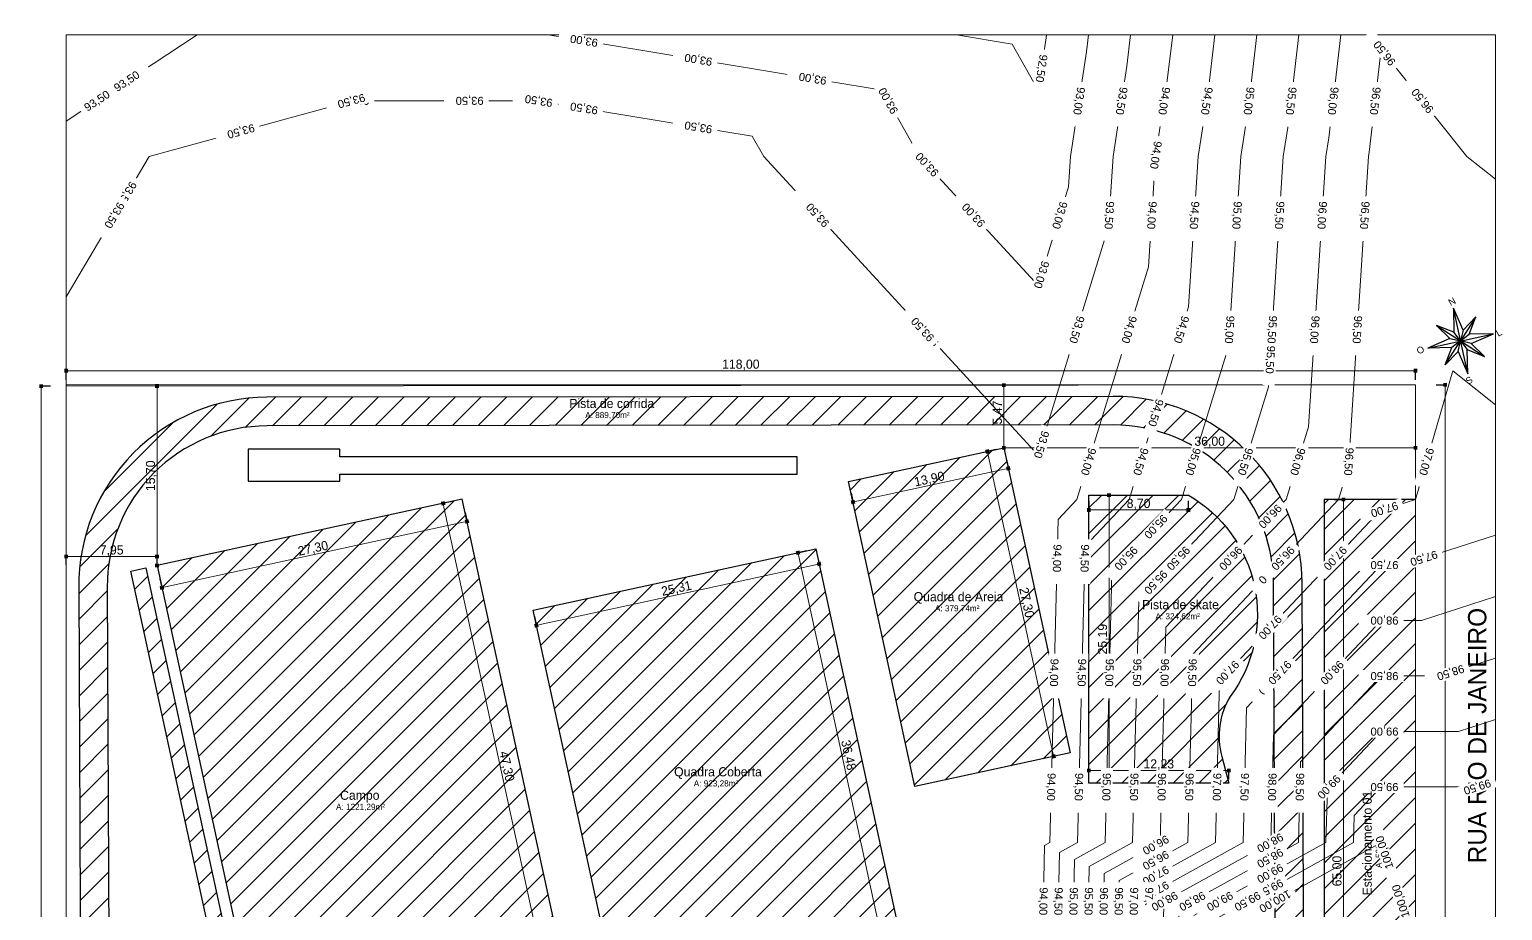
# Model space of a CAD drawing. Header units: millimetres. Extents: x 3006 to 6000, y 1661 to 3774.
# Drawn here: x 3471 to 3599.8, y 1886.8 to 1963.9 of the extents above; entities that cross this region are included whole.
import ezdxf
from ezdxf.enums import TextEntityAlignment as Align

# ---------------------------------------------------------------- set-up
doc = ezdxf.new("R2010")
doc.units = ezdxf.units.MM
doc.header["$LTSCALE"] = 10
for name, color, linetype, lineweight in [('.10', 200, 'Continuous', 9), ('.10 ultra fina', 240, 'Continuous', 5), ('.20', 130, 'Continuous', 20), ('.30', 50, 'Continuous', 30), ('COTAS', 230, 'Continuous', 15)]:
    doc.layers.add(name, color=color, linetype=linetype, lineweight=lineweight)
for name, color, linetype in [('.20 hachura', 185, 'Continuous'), ('ARQ-CAMPO', 3, 'Continuous'), ('Escrita', 34, 'Continuous')]:
    doc.layers.add(name, color=color, linetype=linetype)
doc.styles.add('ARIAL', font='arial.ttf')
doc.styles.add('R80', font='arial.ttf', dxfattribs={"height": 3})
doc.styles.add('Texto Wilian', font='himalaya.ttf')
doc.dimstyles.new('Cota 1-500 Exter WMJ', dxfattribs={"dimtxt": 0.8, "dimasz": 0.33333, "dimexe": 0.05, "dimexo": 0.1, "dimgap": 0.002, "dimtad": 1, "dimzin": 1, "dimtxsty": 'Texto Wilian', "dimblk": 'BOXFILLED', "dimcen": 0, "dimclrd": 230, "dimclre": 230, "dimclrt": 104, "dimazin": 0, "dimtfac": 1, "dimtix": 1, "dimtmove": 0, "dimatfit": 3, "dimfxl": 0.8, "dimfxlon": 1, "dimlwd": 20, "dimarcsym": 1})
pattern_1 = [(45, (180.052, 0), (-1.122532, 1.122532), [])]

# ---------------------------------------------------------------- blocks, each defined once
blk = doc.blocks.new('_BoxFilled')
at = {"color": 0, "linetype": 'ByBlock', "lineweight": -2}
blk.add_line((-0.5, 0), (-1, 0), dxfattribs=at)
at = {"color": 0, "linetype": 'ByBlock'}
blk.add_solid([(-0.5, 0.5), (0.5, 0.5), (-0.5, -0.5), (0.5, -0.5)], dxfattribs=at)
blk = doc.blocks.new('*D51')
at = {"layer": 'COTAS', "color": 230, "lineweight": -2, "transparency": 16777216}
for p, q in [((3474.16, 1917.07), (3474.16, 1917.81)), ((3482.11, 1917.07), (3482.11, 1917.81))]:
    blk.add_line(p, q, dxfattribs=at)
at = {"layer": 'COTAS', "color": 230, "linetype": 'Continuous', "lineweight": 20, "transparency": 16777216}
blk.add_line((3481.78, 1917.76), (3474.5, 1917.76), dxfattribs=at)
at = {"layer": 'Defpoints', "color": 0, "transparency": 16777216}
for p in [(3474.16, 1917.76), (3474.16, 1916.97), (3482.11, 1916.97)]:
    blk.add_point(p, dxfattribs=at)
at = {"layer": 'COTAS', "color": 230, "lineweight": 20, "transparency": 16777216, "xscale": 0.33333, "yscale": 0.33333, "zscale": 0.33333, "rotation": 180}
blk.add_blockref('_BoxFilled', (3474.16, 1917.76), dxfattribs=at)
at = {"layer": 'COTAS', "color": 230, "lineweight": 20, "transparency": 16777216, "xscale": 0.33333, "yscale": 0.33333, "zscale": 0.33333}
blk.add_blockref('_BoxFilled', (3482.11, 1917.76), dxfattribs=at)
at = {"layer": 'COTAS', "color": 104, "transparency": 16777216, "insert": (3478.14, 1918.26), "char_height": 0.8, "attachment_point": 5, "style": 'Texto Wilian'}
blk.add_mtext('7,95', dxfattribs=at)
blk = doc.blocks.new('*D52')
at = {"layer": 'COTAS', "color": 230, "lineweight": -2, "transparency": 16777216}
for p, q in [((3482.11, 1932.67), (3482.16, 1932.67)), ((3482.11, 1916.97), (3482.16, 1916.97))]:
    blk.add_line(p, q, dxfattribs=at)
at = {"layer": 'COTAS', "color": 230, "linetype": 'Continuous', "lineweight": 20, "transparency": 16777216}
blk.add_line((3482.11, 1917.3), (3482.11, 1932.33), dxfattribs=at)
at = {"layer": 'Defpoints', "color": 0, "transparency": 16777216}
for p in [(3482.1, 1932.67), (3482.11, 1932.67), (3482.11, 1916.97)]:
    blk.add_point(p, dxfattribs=at)
at = {"layer": 'COTAS', "color": 230, "lineweight": 20, "transparency": 16777216, "xscale": 0.33333, "yscale": 0.33333, "zscale": 0.33333}
for p, rotation in [((3482.11, 1932.67), 90), ((3482.11, 1916.97), 270)]:
    blk.add_blockref('_BoxFilled', p, dxfattribs=dict(at, rotation=rotation))
at = {"layer": 'COTAS', "color": 104, "transparency": 16777216, "insert": (3481.61, 1924.82), "char_height": 0.8, "attachment_point": 5, "rotation": 90, "style": 'Texto Wilian'}
blk.add_mtext('15,70', dxfattribs=at)
blk = doc.blocks.new('*D53')
at = {"layer": 'COTAS', "color": 230, "lineweight": -2, "transparency": 16777216}
for p, q in [((3556.16, 1932.74), (3556.21, 1932.74)), ((3556.16, 1927.27), (3556.11, 1927.27))]:
    blk.add_line(p, q, dxfattribs=at)
at = {"layer": 'COTAS', "color": 230, "linetype": 'Continuous', "lineweight": 20, "transparency": 16777216}
blk.add_line((3556.16, 1927.6), (3556.16, 1932.4), dxfattribs=at)
at = {"layer": 'Defpoints', "color": 0, "transparency": 16777216}
for p in [(3556.16, 1932.74), (3556.16, 1932.74), (3556.16, 1927.27)]:
    blk.add_point(p, dxfattribs=at)
at = {"layer": 'COTAS', "color": 230, "lineweight": 20, "transparency": 16777216, "xscale": 0.33333, "yscale": 0.33333, "zscale": 0.33333}
for p, rotation in [((3556.16, 1932.74), 90), ((3556.16, 1927.27), 270)]:
    blk.add_blockref('_BoxFilled', p, dxfattribs=dict(at, rotation=rotation))
at = {"layer": 'COTAS', "color": 104, "transparency": 16777216, "insert": (3555.66, 1930.35), "char_height": 0.8, "attachment_point": 5, "rotation": 90, "style": 'Texto Wilian'}
blk.add_mtext('5,47', dxfattribs=at)
blk = doc.blocks.new('*D48')
at = {"layer": 'COTAS', "color": 230, "lineweight": -2, "transparency": 16777216}
for p, q in [((3556.16, 1927.27), (3556.16, 1927.32)), ((3592.16, 1927.27), (3592.16, 1927.32))]:
    blk.add_line(p, q, dxfattribs=at)
at = {"layer": 'COTAS', "color": 230, "linetype": 'Continuous', "lineweight": 20, "transparency": 16777216}
blk.add_line((3556.5, 1927.27), (3591.83, 1927.27), dxfattribs=at)
at = {"layer": 'Defpoints', "color": 0, "transparency": 16777216}
for p in [(3556.16, 1927.27), (3592.16, 1927.27), (3592.16, 1927.27)]:
    blk.add_point(p, dxfattribs=at)
at = {"layer": 'COTAS', "color": 230, "lineweight": 20, "transparency": 16777216, "xscale": 0.33333, "yscale": 0.33333, "zscale": 0.33333, "rotation": 180}
blk.add_blockref('_BoxFilled', (3556.16, 1927.27), dxfattribs=at)
at = {"layer": 'COTAS', "color": 230, "lineweight": 20, "transparency": 16777216, "xscale": 0.33333, "yscale": 0.33333, "zscale": 0.33333}
blk.add_blockref('_BoxFilled', (3592.16, 1927.27), dxfattribs=at)
at = {"layer": 'COTAS', "color": 104, "transparency": 16777216, "insert": (3574.16, 1927.77), "char_height": 0.8, "attachment_point": 5, "style": 'Texto Wilian'}
blk.add_mtext('36,00', dxfattribs=at)
blk = doc.blocks.new('*D49')
at = {"layer": 'COTAS', "color": 230, "lineweight": -2, "transparency": 16777216}
for p, q in [((3555.5, 1927.12), (3554.67, 1926.94)), ((3561.3, 1900.45), (3560.47, 1900.27))]:
    blk.add_line(p, q, dxfattribs=at)
at = {"layer": 'COTAS', "color": 230, "linetype": 'Continuous', "lineweight": 20, "transparency": 16777216}
blk.add_line((3554.79, 1926.63), (3560.45, 1900.6), dxfattribs=at)
at = {"layer": 'Defpoints', "color": 0, "transparency": 16777216}
for p in [(3556.16, 1927.27), (3560.52, 1900.28), (3561.96, 1900.59)]:
    blk.add_point(p, dxfattribs=at)
at = {"layer": 'COTAS', "color": 230, "lineweight": 20, "transparency": 16777216, "xscale": 0.33333, "yscale": 0.33333, "zscale": 0.33333}
for p, rotation in [((3554.72, 1926.95), 102.2675681673606), ((3560.52, 1900.28), 282.2675681673606)]:
    blk.add_blockref('_BoxFilled', p, dxfattribs=dict(at, rotation=rotation))
at = {"layer": 'COTAS', "color": 104, "transparency": 16777216, "insert": (3558.1, 1913.72), "char_height": 0.8, "attachment_point": 5, "rotation": 282.2676, "style": 'Texto Wilian'}
blk.add_mtext('27,30', dxfattribs=at)
blk = doc.blocks.new('*D41')
at = {"layer": 'COTAS', "color": 230, "lineweight": -2, "transparency": 16777216}
for p, q in [((3556.38, 1926.25), (3556.56, 1925.42)), ((3542.8, 1923.3), (3542.98, 1922.47))]:
    blk.add_line(p, q, dxfattribs=at)
at = {"layer": 'COTAS', "color": 230, "linetype": 'Continuous', "lineweight": 20, "transparency": 16777216}
blk.add_line((3543.3, 1922.59), (3556.23, 1925.4), dxfattribs=at)
at = {"layer": 'Defpoints', "color": 0, "transparency": 16777216}
for p in [(3556.16, 1927.27), (3556.55, 1925.47), (3542.58, 1924.32)]:
    blk.add_point(p, dxfattribs=at)
at = {"layer": 'COTAS', "color": 230, "lineweight": 20, "transparency": 16777216, "xscale": 0.33333, "yscale": 0.33333, "zscale": 0.33333}
for p, rotation in [((3556.55, 1925.47), 12.2675681673601), ((3542.97, 1922.52), 192.2675681673601)]:
    blk.add_blockref('_BoxFilled', p, dxfattribs=dict(at, rotation=rotation))
at = {"layer": 'COTAS', "color": 104, "transparency": 16777216, "insert": (3549.66, 1924.48), "char_height": 0.8, "attachment_point": 5, "rotation": 12.2676, "style": 'Texto Wilian'}
blk.add_mtext('13,90', dxfattribs=at)
blk = doc.blocks.new('*D42')
at = {"layer": 'COTAS', "color": 230, "lineweight": -2, "transparency": 16777216}
for p, q in [((3538.94, 1918.26), (3538.11, 1918.08)), ((3546.69, 1882.62), (3545.86, 1882.44))]:
    blk.add_line(p, q, dxfattribs=at)
at = {"layer": 'COTAS', "color": 230, "linetype": 'Continuous', "lineweight": 20, "transparency": 16777216}
blk.add_line((3538.23, 1917.77), (3545.84, 1882.77), dxfattribs=at)
at = {"layer": 'Defpoints', "color": 0, "transparency": 16777216}
for p in [(3539.73, 1918.43), (3545.91, 1882.45), (3547.48, 1882.79)]:
    blk.add_point(p, dxfattribs=at)
at = {"layer": 'COTAS', "color": 230, "lineweight": 20, "transparency": 16777216, "xscale": 0.33333, "yscale": 0.33333, "zscale": 0.33333}
for p, rotation in [((3538.16, 1918.09), 102.2675681673596), ((3545.91, 1882.45), 282.2675681673596)]:
    blk.add_blockref('_BoxFilled', p, dxfattribs=dict(at, rotation=rotation))
at = {"layer": 'COTAS', "color": 104, "transparency": 16777216, "insert": (3542.52, 1900.38), "char_height": 0.8, "attachment_point": 5, "rotation": 282.2676, "style": 'Texto Wilian'}
blk.add_mtext('36,48', dxfattribs=at)
blk = doc.blocks.new('*D43')
at = {"layer": 'COTAS', "color": 230, "linetype": 'Continuous', "lineweight": 20, "transparency": 16777216}
blk.add_line((3515.61, 1911.8), (3539.69, 1917.04), dxfattribs=at)
at = {"layer": 'COTAS', "color": 230, "lineweight": -2, "transparency": 16777216}
for p, q in [((3539.84, 1917.89), (3540.03, 1917.06)), ((3515.11, 1912.51), (3515.29, 1911.68))]:
    blk.add_line(p, q, dxfattribs=at)
at = {"layer": 'Defpoints', "color": 0, "transparency": 16777216}
for p in [(3539.73, 1918.43), (3540.01, 1917.11), (3514.99, 1913.06)]:
    blk.add_point(p, dxfattribs=at)
at = {"layer": 'COTAS', "color": 230, "lineweight": 20, "transparency": 16777216, "xscale": 0.33333, "yscale": 0.33333, "zscale": 0.33333}
for p, rotation in [((3540.01, 1917.11), 12.26756816735991), ((3515.28, 1911.73), 192.2675681673599)]:
    blk.add_blockref('_BoxFilled', p, dxfattribs=dict(at, rotation=rotation))
at = {"layer": 'COTAS', "color": 104, "transparency": 16777216, "insert": (3527.54, 1914.91), "char_height": 0.8, "attachment_point": 5, "rotation": 12.2676, "style": 'Texto Wilian'}
blk.add_mtext('25,31', dxfattribs=at)
blk = doc.blocks.new('*D44')
at = {"layer": 'COTAS', "color": 230, "lineweight": -2, "transparency": 16777216}
for p, q in [((3507.91, 1922.58), (3507.08, 1922.4)), ((3517.96, 1876.36), (3517.13, 1876.18))]:
    blk.add_line(p, q, dxfattribs=at)
at = {"layer": 'COTAS', "color": 230, "linetype": 'Continuous', "lineweight": 20, "transparency": 16777216}
blk.add_line((3517.1, 1876.51), (3507.2, 1922.08), dxfattribs=at)
at = {"layer": 'Defpoints', "color": 0, "transparency": 16777216}
for p in [(3507.13, 1922.41), (3508.79, 1922.77), (3518.84, 1876.55)]:
    blk.add_point(p, dxfattribs=at)
at = {"layer": 'COTAS', "color": 230, "lineweight": 20, "transparency": 16777216, "xscale": 0.33333, "yscale": 0.33333, "zscale": 0.33333}
for p, rotation in [((3507.13, 1922.41), 102.2675681673601), ((3517.18, 1876.19), 282.2675681673601)]:
    blk.add_blockref('_BoxFilled', p, dxfattribs=dict(at, rotation=rotation))
at = {"layer": 'COTAS', "color": 104, "transparency": 16777216, "insert": (3512.64, 1899.4), "char_height": 0.8, "attachment_point": 5, "rotation": 282.2676, "style": 'Texto Wilian'}
blk.add_mtext('47,30', dxfattribs=at)
blk = doc.blocks.new('*D45')
at = {"layer": 'COTAS', "color": 230, "linetype": 'Continuous', "lineweight": 20, "transparency": 16777216}
blk.add_line((3508.88, 1920.76), (3482.86, 1915.1), dxfattribs=at)
at = {"layer": 'COTAS', "color": 230, "lineweight": -2, "transparency": 16777216}
for p, q in [((3509.04, 1921.62), (3509.22, 1920.78)), ((3482.36, 1915.81), (3482.54, 1914.98))]:
    blk.add_line(p, q, dxfattribs=at)
at = {"layer": 'Defpoints', "color": 0, "transparency": 16777216}
for p in [(3508.79, 1922.77), (3482.11, 1916.97), (3482.53, 1915.03)]:
    blk.add_point(p, dxfattribs=at)
at = {"layer": 'COTAS', "color": 230, "lineweight": 20, "transparency": 16777216, "xscale": 0.33333, "yscale": 0.33333, "zscale": 0.33333}
for p, rotation in [((3509.21, 1920.83), 12.26756816735983), ((3482.53, 1915.03), 192.2675681673598)]:
    blk.add_blockref('_BoxFilled', p, dxfattribs=dict(at, rotation=rotation))
at = {"layer": 'COTAS', "color": 104, "transparency": 16777216, "insert": (3495.76, 1918.42), "char_height": 0.8, "attachment_point": 5, "rotation": 12.2676, "style": 'Texto Wilian'}
blk.add_mtext('27,30', dxfattribs=at)
blk = doc.blocks.new('*D46')
at = {"layer": 'COTAS', "color": 230, "lineweight": -2, "transparency": 16777216}
for p, q in [((3564.56, 1923.13), (3565.41, 1923.13)), ((3564.56, 1897.94), (3565.41, 1897.94))]:
    blk.add_line(p, q, dxfattribs=at)
at = {"layer": 'COTAS', "color": 230, "linetype": 'Continuous', "lineweight": 20, "transparency": 16777216}
blk.add_line((3565.36, 1898.27), (3565.36, 1922.79), dxfattribs=at)
at = {"layer": 'Defpoints', "color": 0, "transparency": 16777216}
for p in [(3563.59, 1923.13), (3565.36, 1923.13), (3563.59, 1897.94)]:
    blk.add_point(p, dxfattribs=at)
at = {"layer": 'COTAS', "color": 230, "lineweight": 20, "transparency": 16777216, "xscale": 0.33333, "yscale": 0.33333, "zscale": 0.33333}
for p, rotation in [((3565.36, 1923.13), 90), ((3565.36, 1897.94), 270)]:
    blk.add_blockref('_BoxFilled', p, dxfattribs=dict(at, rotation=rotation))
at = {"layer": 'COTAS', "color": 104, "transparency": 16777216, "insert": (3564.86, 1910.53), "char_height": 0.8, "attachment_point": 5, "rotation": 90, "style": 'Texto Wilian'}
blk.add_mtext('25,19', dxfattribs=at)
blk = doc.blocks.new('*D47')
at = {"layer": 'COTAS', "color": 230, "lineweight": -2, "transparency": 16777216}
for p, q in [((3563.59, 1922.63), (3563.59, 1921.78)), ((3572.29, 1922.63), (3572.29, 1921.78))]:
    blk.add_line(p, q, dxfattribs=at)
at = {"layer": 'COTAS', "color": 230, "linetype": 'Continuous', "lineweight": 20, "transparency": 16777216}
blk.add_line((3563.93, 1921.83), (3571.96, 1921.83), dxfattribs=at)
at = {"layer": 'Defpoints', "color": 0, "transparency": 16777216}
for p in [(3563.59, 1923.13), (3572.29, 1923.13), (3572.29, 1921.83)]:
    blk.add_point(p, dxfattribs=at)
at = {"layer": 'COTAS', "color": 230, "lineweight": 20, "transparency": 16777216, "xscale": 0.33333, "yscale": 0.33333, "zscale": 0.33333, "rotation": 180}
blk.add_blockref('_BoxFilled', (3563.59, 1921.83), dxfattribs=at)
at = {"layer": 'COTAS', "color": 230, "lineweight": 20, "transparency": 16777216, "xscale": 0.33333, "yscale": 0.33333, "zscale": 0.33333}
blk.add_blockref('_BoxFilled', (3572.29, 1921.83), dxfattribs=at)
at = {"layer": 'COTAS', "color": 104, "transparency": 16777216, "insert": (3567.94, 1922.33), "char_height": 0.8, "attachment_point": 5, "style": 'Texto Wilian'}
blk.add_mtext('8,70', dxfattribs=at)
blk = doc.blocks.new('*D33')
at = {"layer": 'COTAS', "color": 230, "lineweight": -2, "transparency": 16777216}
for p, q in [((3563.59, 1898.25), (3563.59, 1899.1)), ((3575.83, 1898.25), (3575.83, 1899.1))]:
    blk.add_line(p, q, dxfattribs=at)
at = {"layer": 'COTAS', "color": 230, "linetype": 'Continuous', "lineweight": 20, "transparency": 16777216}
blk.add_line((3575.49, 1899.05), (3563.93, 1899.05), dxfattribs=at)
at = {"layer": 'Defpoints', "color": 0, "transparency": 16777216}
for p in [(3563.59, 1899.05), (3563.59, 1897.94), (3575.83, 1897.94)]:
    blk.add_point(p, dxfattribs=at)
at = {"layer": 'COTAS', "color": 230, "lineweight": 20, "transparency": 16777216, "xscale": 0.33333, "yscale": 0.33333, "zscale": 0.33333, "rotation": 180}
blk.add_blockref('_BoxFilled', (3563.59, 1899.05), dxfattribs=at)
at = {"layer": 'COTAS', "color": 230, "lineweight": 20, "transparency": 16777216, "xscale": 0.33333, "yscale": 0.33333, "zscale": 0.33333}
blk.add_blockref('_BoxFilled', (3575.83, 1899.05), dxfattribs=at)
at = {"layer": 'COTAS', "color": 104, "transparency": 16777216, "insert": (3569.71, 1899.55), "char_height": 0.8, "attachment_point": 5, "style": 'Texto Wilian'}
blk.add_mtext('12,23', dxfattribs=at)
blk = doc.blocks.new('*D63')
at = {"layer": 'COTAS', "color": 230, "lineweight": -2, "transparency": 16777216}
for p, q in [((3585.06, 1922.75), (3585.91, 1922.75)), ((3585.06, 1857.75), (3585.91, 1857.75))]:
    blk.add_line(p, q, dxfattribs=at)
at = {"layer": 'COTAS', "color": 230, "linetype": 'Continuous', "lineweight": 20, "transparency": 16777216}
blk.add_line((3585.86, 1922.42), (3585.86, 1858.08), dxfattribs=at)
at = {"layer": 'Defpoints', "color": 0, "transparency": 16777216}
for p in [(3584.16, 1922.75), (3584.16, 1857.75), (3585.86, 1857.75)]:
    blk.add_point(p, dxfattribs=at)
at = {"layer": 'COTAS', "color": 230, "lineweight": 20, "transparency": 16777216, "xscale": 0.33333, "yscale": 0.33333, "zscale": 0.33333}
for p, rotation in [((3585.86, 1922.75), 90), ((3585.86, 1857.75), 270)]:
    blk.add_blockref('_BoxFilled', p, dxfattribs=dict(at, rotation=rotation))
at = {"layer": 'COTAS', "color": 104, "transparency": 16777216, "insert": (3585.36, 1890.25), "char_height": 0.8, "attachment_point": 5, "rotation": 90, "style": 'Texto Wilian'}
blk.add_mtext('65,00', dxfattribs=at)
blk = doc.blocks.new('*D61')
at = {"layer": 'COTAS', "color": 230, "lineweight": -2, "transparency": 16777216}
for p, q in [((3472.78, 1932.66), (3471.93, 1932.66)), ((3472.78, 1832.75), (3471.93, 1832.75))]:
    blk.add_line(p, q, dxfattribs=at)
at = {"layer": 'COTAS', "color": 230, "linetype": 'Continuous', "lineweight": 20, "transparency": 16777216}
blk.add_line((3471.98, 1833.08), (3471.98, 1932.33), dxfattribs=at)
at = {"layer": 'Defpoints', "color": 0, "transparency": 16777216}
for p in [(3471.98, 1932.66), (3474.16, 1932.66), (3474.16, 1832.75)]:
    blk.add_point(p, dxfattribs=at)
at = {"layer": 'COTAS', "color": 230, "lineweight": 20, "transparency": 16777216, "xscale": 0.33333, "yscale": 0.33333, "zscale": 0.33333}
for p, rotation in [((3471.98, 1932.66), 90), ((3471.98, 1832.75), 270)]:
    blk.add_blockref('_BoxFilled', p, dxfattribs=dict(at, rotation=rotation))
at = {"layer": 'COTAS', "color": 104, "transparency": 16777216, "insert": (3471.48, 1882.7), "char_height": 0.8, "attachment_point": 5, "rotation": 90, "style": 'Texto Wilian'}
blk.add_mtext('99,91', dxfattribs=at)
blk = doc.blocks.new('*D55')
at = {"layer": 'COTAS', "color": 230, "lineweight": -2, "transparency": 16777216}
for p, q in [((3474.16, 1933.21), (3474.16, 1934.06)), ((3592.16, 1933.21), (3592.16, 1934.06))]:
    blk.add_line(p, q, dxfattribs=at)
at = {"layer": 'COTAS', "color": 230, "linetype": 'Continuous', "lineweight": 20, "transparency": 16777216}
blk.add_line((3474.5, 1934.01), (3591.83, 1934.01), dxfattribs=at)
at = {"layer": 'Defpoints', "color": 0, "transparency": 16777216}
for p in [(3592.16, 1934.01), (3474.16, 1932.66), (3592.16, 1932.77)]:
    blk.add_point(p, dxfattribs=at)
at = {"layer": 'COTAS', "color": 230, "lineweight": 20, "transparency": 16777216, "xscale": 0.33333, "yscale": 0.33333, "zscale": 0.33333, "rotation": 180}
blk.add_blockref('_BoxFilled', (3474.16, 1934.01), dxfattribs=at)
at = {"layer": 'COTAS', "color": 230, "lineweight": 20, "transparency": 16777216, "xscale": 0.33333, "yscale": 0.33333, "zscale": 0.33333}
blk.add_blockref('_BoxFilled', (3592.16, 1934.01), dxfattribs=at)
at = {"layer": 'COTAS', "color": 104, "transparency": 16777216, "insert": (3533.16, 1934.51), "char_height": 0.8, "attachment_point": 5, "style": 'Texto Wilian'}
blk.add_mtext('118,00', dxfattribs=at)
blk = doc.blocks.new('*D56')
at = {"layer": 'COTAS', "color": 230, "lineweight": -2, "transparency": 16777216}
for p, q in [((3593.96, 1932.77), (3594.81, 1932.77)), ((3593.96, 1832.75), (3594.81, 1832.75))]:
    blk.add_line(p, q, dxfattribs=at)
at = {"layer": 'COTAS', "color": 230, "linetype": 'Continuous', "lineweight": 20, "transparency": 16777216}
blk.add_line((3594.76, 1932.44), (3594.76, 1833.08), dxfattribs=at)
at = {"layer": 'Defpoints', "color": 0, "transparency": 16777216}
for p in [(3592.16, 1932.77), (3592.16, 1832.75), (3594.76, 1832.75)]:
    blk.add_point(p, dxfattribs=at)
at = {"layer": 'COTAS', "color": 230, "lineweight": 20, "transparency": 16777216, "xscale": 0.33333, "yscale": 0.33333, "zscale": 0.33333}
for p, rotation in [((3594.76, 1932.77), 90), ((3594.76, 1832.75), 270)]:
    blk.add_blockref('_BoxFilled', p, dxfattribs=dict(at, rotation=rotation))
at = {"layer": 'COTAS', "color": 104, "transparency": 16777216, "insert": (3594.26, 1882.76), "char_height": 0.8, "attachment_point": 5, "rotation": 90, "style": 'Texto Wilian'}
blk.add_mtext('100,02', dxfattribs=at)
blk = doc.blocks.new('eesrsr')
at = {"layer": '.10 ultra fina', "color": 240, "lineweight": 5}
for p, q in [((11175, 103234), (11175, 73234)), ((136175, 103234), (136175, 73234)), ((49319, 74107), (49849, 101521)), ((48012, 74721), (48497, 99772)), ((46705, 75336), (47144, 98023)), ((45399, 75950), (45792, 96274)), ((44092, 76564), (44439, 94525)), ((42785, 77179), (43087, 92776)), ((41478, 77793), (41734, 91027)), ((40171, 78408), (40381, 89279)), ((38864, 79022), (39029, 87530)), ((34944, 80865), (21175, 73234)), ((11175, 73234), (11175, 43234)), ((136175, 73234), (136175, 43234)), ((21175, 68380), (23530, 70880)), ((21175, 63526), (25884, 68525)), ((21175, 58671), (28239, 66170)), ((21175, 53817), (30594, 63815)), ((21175, 48963), (32949, 61461)), ((21175, 44108), (35304, 59106)), ((11175, 43234), (11175, 13234)), ((136175, 43234), (136175, 13234)), ((11175, 34945), (14925, 31984)), ((128917, 13234), (136175, 25507)), ((11175, 13234), (11175, 2594)), ((111175, 8358), (128917, 13234)), ((136175, 13234), (136175, 2594)), ((76175, 11461), (94925, 8358)), ((124716, 2594), (136175, 10145)), ((94925, 8358), (111175, 8358)), ((64811, 7431), (94032, 2594)), ((11175, 2594), (21175, 2594)), ((21175, 2594), (51175, 2594)), ((51175, 2594), (111175, 2594)), ((53448, 3401), (58318, 2594)), ((111175, 2594), (136175, 2594))]:
    blk.add_line(p, q, dxfattribs=at)
at = {"layer": '.10 ultra fina', "color": 240, "lineweight": 5, "flags": 128}
for points in [[(21175, 73234), (11175, 103234), (34160, 133234), (34971, 101329)], [(50626, 73492), (51175, 101871), (52425, 103234), (81175, 104768), (109267, 105142)], [(23530, 70880), (23590, 73234), (36251, 80251)], [(25884, 68525), (26006, 73234), (37557, 79636)], [(28239, 66170), (28421, 73234), (38864, 79022)], [(30594, 63815), (30837, 73234), (40171, 78408)], [(32949, 61461), (33252, 73234), (41478, 77793)], [(35304, 59106), (35668, 73234), (42785, 77179)], [(37658, 56751), (38083, 73234), (44092, 76564)], [(40013, 54396), (40498, 73234), (45399, 75950)], [(42368, 52041), (42914, 73234), (46705, 75336)], [(44723, 49687), (45329, 73234), (48012, 74721)], [(47077, 47332), (47745, 73234), (49319, 74107)], [(49432, 44977), (50160, 73234), (50626, 73492)], [(11175, 67858), (12793, 68380), (21175, 68380)], [(11175, 62482), (14411, 63526), (21175, 63526)], [(11175, 57105), (16029, 58671), (21175, 58671)], [(21175, 3846), (22234, 12859), (22291, 13234), (24042, 40367), (24925, 43234), (37658, 56751)], [(24704, 2594), (25763, 11607), (26014, 13234), (27538, 36871), (29498, 43234), (40013, 54396)], [(11175, 51729), (17647, 53817), (21175, 53817)], [(29736, 13234), (31035, 33374), (34071, 43234), (42368, 52041)], [(11175, 46353), (19265, 48963), (21175, 48963)], [(33458, 13234), (34531, 29878), (38644, 43234), (44723, 49687)], [(37180, 13234), (38028, 26381), (43217, 43234), (47077, 47332)], [(14925, 31984), (18175, 43234), (20884, 44108), (21175, 44108)], [(40902, 13234), (41524, 22885), (47791, 43234), (49432, 44977)], [(44624, 13234), (45021, 19388), (51175, 39373), (75175, 13234), (76175, 11461)], [(48346, 13234), (48517, 15892), (51175, 24522), (61538, 13234), (64811, 7431)], [(11175, 15208), (13675, 13234), (21175, 3846)], [(28381, 2594), (29292, 10355), (29736, 13234)], [(32057, 2594), (32822, 9104), (33458, 13234)], [(35734, 2594), (36351, 7852), (37180, 13234)], [(39410, 2594), (39881, 6600), (40902, 13234)], [(43087, 2594), (43410, 5348), (44624, 13234)], [(46763, 2594), (46940, 4097), (48346, 13234)], [(50440, 2594), (50469, 2845), (51175, 7431), (53448, 3401)]]:
    blk.add_lwpolyline(points, dxfattribs=at)
at = {"layer": '.10 ultra fina', "color": 240, "lineweight": 5, "char_height": 700, "attachment_point": 1, "line_spacing_factor": 0.941778, "style": 'ARIAL', "bg_fill": 3, "box_fill_scale": 1.25, "bg_fill_color": 256, "bg_fill_true_color": 13158600, "bg_fill_transparency": 0}
for s, insert, width, rotation in [(' 94,00 ', (50332, 76890), 3573.11, 88.89196), (' 100,00 ', (20667, 75894), 4219.17, 288.43495), (' 98,00 ', (29406, 72852), 3573.11, 28.995), (' 96,00 ', (39406, 73040), 3573.11, 28.995), (' 99,50 ', (11239, 68256), 3573.11, 17.8787), (' 98,50 ', (27898, 66892), 3573.11, 88.52411), (' 98,00 ', (30314, 66892), 3573.11, 88.52411), (' 97,50 ', (32729, 66892), 3573.11, 88.52411), (' 97,00 ', (35145, 66892), 3573.11, 88.52411), (' 96,50 ', (37560, 66892), 3573.11, 88.52411), (' 96,00 ', (39976, 66892), 3573.11, 88.52411), (' 95,50 ', (42391, 66892), 3573.11, 88.52411), (' 95,00 ', (44806, 66892), 3573.11, 88.52411), (' 94,50 ', (47222, 66892), 3573.11, 88.52411), (' 94,00 ', (49637, 66892), 3573.11, 88.52411), (' 97,50 ', (29600, 58429), 3573.11, 46.70847), (' 96,50 ', (37302, 56892), 3573.11, 88.52411), (' 96,00 ', (39718, 56892), 3573.11, 88.52411), (' 95,50 ', (42133, 56892), 3573.11, 88.52411), (' 95,00 ', (44549, 56892), 3573.11, 88.52411), (' 94,50 ', (46964, 56892), 3573.11, 88.52411), (' 94,00 ', (49380, 56892), 3573.11, 88.52411), (' 98,50 ', (13572, 58256), 3573.11, 17.8787), (' 98,00 ', (24183, 57534), 3573.11, 46.70847), (' 97,00 ', (29600, 53575), 3573.11, 46.70847), (' 96,50 ', (29600, 48721), 3573.11, 46.70847), (' 95,50 ', (39600, 49627), 3573.11, 46.70847), (' 94,50 ', (46707, 46892), 3573.11, 88.52411), (' 94,00 ', (49122, 46892), 3573.11, 88.52411), (' 96,00 ', (29600, 43866), 3573.11, 46.70847), (' 95,00 ', (39600, 44772), 3573.11, 46.70847), (' 97,00 ', (19355, 43993), 3573.11, 17.8787), (' 97,00 ', (16457, 38584), 3573.11, 73.88658), (' 96,50 ', (23558, 38452), 3573.11, 86.30861), (' 96,00 ', (27694, 38597), 3573.11, 72.885), (' 95,50 ', (32267, 38597), 3573.11, 72.885), (' 95,00 ', (36840, 38597), 3573.11, 72.885), (' 94,00 ', (45987, 38597), 3573.11, 72.885), (' 93,50 ', (50100, 37105), 3573.11, 72.885), (' 94,50 ', (40100, 34333), 3573.11, 72.885), (' 95,50 ', (30427, 29541), 3573.11, 86.30861), (' 96,50 ', (22814, 26909), 3573.11, 86.30861), (' 96,00 ', (26536, 26909), 3573.11, 86.30861), (' 95,00 ', (33980, 26909), 3573.11, 86.30861), (' 94,50 ', (37859, 27054), 3573.11, 72.885), (' 94,00 ', (42432, 27054), 3573.11, 72.885), (' 93,50 ', (47006, 27054), 3573.11, 72.885), (' 93,50 ', (60140, 30141), 3573.11, 312.55758), (' 93,00 ', (50100, 22253), 3573.11, 72.885), (' 96,50 ', (22168, 16909), 3573.11, 86.30861), (' 96,00 ', (25890, 16909), 3573.11, 86.30861), (' 95,50 ', (29613, 16909), 3573.11, 86.30861), (' 95,00 ', (33335, 16909), 3573.11, 86.30861), (' 94,50 ', (37057, 16909), 3573.11, 86.30861), (' 94,00 ', (40779, 16909), 3573.11, 86.30861), (' 93,50 ', (44501, 16909), 3573.11, 86.30861), (' 93,00 ', (48499, 17054), 3573.11, 72.885), (' 93,00 ', (56080, 19711), 3573.11, 312.55758), (' 93,50 ', (70140, 19250), 3573.11, 312.55758), (' 93,50 ', (129815, 15459), 3573.11, 59.40002), (' 93,00 ', (60140, 15289), 3573.11, 312.55758), (' 94,00 ', (40300, 11688), 3573.11, 81.24966), (' 93,50 ', (119351, 10978), 3573.11, 15.36915), (' 96,50 ', (21176, 6935), 3573.11, 83.29954), (' 96,00 ', (24852, 6935), 3573.11, 83.29954), (' 95,50 ', (28529, 6935), 3573.11, 83.29954), (' 95,00 ', (32205, 6935), 3573.11, 83.29954), (' 94,50 ', (35850, 6955), 3573.11, 81.24966), (' 94,00 ', (39572, 6955), 3573.11, 81.24966), (' 93,50 ', (43294, 6955), 3573.11, 81.24966), (' 93,00 ', (47016, 6955), 3573.11, 81.24966), (' 93,50 ', (79472, 11280), 3573.11, 350.60211), (' 93,00 ', (63862, 9845), 3573.11, 299.41908), (' 93,50 ', (89472, 9625), 3573.11, 350.60211), (' 92,50 ', (50300, 4111), 3573.11, 81.24966), (' 93,50 ', (132323, 7177), 3573.11, 213.38462), (' 93,00 ', (69472, 7024), 3573.11, 350.60211), (' 96,50 ', (20234, 5600), 3573.11, 308.62038), (' 93,00 ', (79472, 5369), 3573.11, 350.60211), (' 93,00 ', (89472, 3713), 3573.11, 350.60211)]:
    blk.add_mtext(s, dxfattribs=dict(at, insert=insert, width=width, rotation=rotation))
at = {"layer": '.10 ultra fina', "color": 240, "lineweight": 5, "char_height": 700, "width": 3573.11, "attachment_point": 1, "line_spacing_factor": 0.941778, "style": 'ARIAL', "bg_fill": 3, "box_fill_scale": 1.25, "bg_fill_color": 256, "bg_fill_true_color": 13158600, "bg_fill_transparency": 0}
for s, insert in [(' 99,50 ', (19393, 68739)), (' 99,00 ', (19393, 63885)), (' 98,50 ', (19393, 59031)), (' 98,00 ', (19393, 54176)), (' 97,50 ', (19393, 49322)), (' 93,50 ', (99393, 8717)), (' 93,50 ', (109393, 8717))]:
    blk.add_mtext(s, dxfattribs=dict(at, insert=insert))
at = {"layer": '.10 ultra fina', "color": 240, "lineweight": 5, "char_height": 700, "attachment_point": 1, "line_spacing_factor": 0.941778, "style": 'ARIAL', "bg_fill": 3, "box_fill_scale": 1.25, "bg_fill_color": 256, "bg_fill_true_color": 13158600, "bg_fill_transparency": 0}
for s, insert, width, rotation in [(' 100,00 ', (19247, 80153), 4219.17, 288.43495), (' 94,50 ', (49013, 76890), 3573.11, 88.89196), (' 98,50 ', (29406, 74191), 3573.11, 28.995), (' 96,50 ', (39406, 74378), 3573.11, 28.995), (' 99,00 ', (24457, 67534), 3573.11, 46.70847), (' 97,50 ', (28756, 57534), 3573.11, 46.70847), (' 97,00 ', (33329, 57534), 3573.11, 46.70847), (' 97,00 ', (23909, 47534), 3573.11, 46.70847), (' 96,50 ', (28482, 47534), 3573.11, 46.70847), (' 96,00 ', (33055, 47534), 3573.11, 46.70847), (' 95,50 ', (37628, 47534), 3573.11, 46.70847), (' 95,00 ', (42201, 47534), 3573.11, 46.70847), (' 97,50 ', (15906, 48256), 3573.11, 17.8787), (' 94,50 ', (41413, 38597), 3573.11, 72.885), (' 95,50 ', (30258, 26909), 3573.11, 86.30861), (' 93,50 ', (60534, 29711), 3573.11, 312.55758), (' 93,50 ', (69716, 19711), 3573.11, 312.55758), (' 93,50 ', (130888, 17273), 3573.11, 59.40002), (' 96,50 ', (16911, 9759), 3573.11, 308.62038), (' 93,50 ', (93432, 8969), 3573.11, 350.60211), (' 93,50 ', (109694, 8323), 3573.11, 15.36915), (' 93,50 ', (134924, 8891), 3573.11, 213.38462)]:
    blk.add_mtext(s, dxfattribs=dict(at, insert=insert, width=width, rotation=rotation))
at = {"layer": '.10 ultra fina', "color": 240, "lineweight": 5, "char_height": 700, "width": 3573.11, "attachment_point": 1, "line_spacing_factor": 0.941778, "style": 'ARIAL', "bg_fill": 3, "box_fill_scale": 1.25, "bg_fill_color": 256, "bg_fill_true_color": 13158600, "bg_fill_transparency": 0}
for s, insert, rotation in [(' 95,00 ', (47695, 76890), 88.89196), (' 99,00 ', (29406, 75530), 28.995), (' 97,00 ', (39406, 75717), 28.995)]:
    blk.add_mtext(s, dxfattribs=dict(at, insert=insert, rotation=rotation))
for s, insert, rotation in [(' 95,50 ', (46376, 76890), 88.89196), (' 99,50 ', (29406, 76868), 28.995), (' 97,50 ', (39406, 77056), 28.995)]:
    blk.add_mtext(s, dxfattribs=dict(at, insert=insert, rotation=rotation))
at = {"layer": '.10 ultra fina', "color": 240, "lineweight": 5, "char_height": 700, "attachment_point": 1, "line_spacing_factor": 0.941778, "style": 'ARIAL', "bg_fill": 3, "box_fill_scale": 1.25, "bg_fill_color": 256, "bg_fill_true_color": 13158600, "bg_fill_transparency": 0}
for s, insert, width, rotation in [(' 100,00 ', (29170, 78076), 4219.17, 28.995), (' 96,00 ', (45057, 76890), 3573.11, 88.89196)]:
    blk.add_mtext(s, dxfattribs=dict(at, insert=insert, width=width, rotation=rotation))
at = {"layer": '.10 ultra fina', "color": 240, "lineweight": 5, "insert": (43739, 76890), "char_height": 700, "width": 3573.11, "attachment_point": 1, "rotation": 88.89196, "line_spacing_factor": 0.941778, "style": 'ARIAL', "bg_fill": 3, "box_fill_scale": 1.25, "bg_fill_color": 256, "bg_fill_true_color": 13158600, "bg_fill_transparency": 0}
blk.add_mtext(' 96,50 ', dxfattribs=at)
at = {"layer": '.10 ultra fina', "color": 240, "lineweight": 5, "insert": (42420, 76890), "char_height": 700, "width": 3573.11, "attachment_point": 1, "rotation": 88.89196, "line_spacing_factor": 0.941778, "style": 'ARIAL', "bg_fill": 3, "box_fill_scale": 1.25, "bg_fill_color": 256, "bg_fill_true_color": 13158600, "bg_fill_transparency": 0}
blk.add_mtext(' 97,00 ', dxfattribs=at)
at = {"layer": '.10 ultra fina', "color": 240, "lineweight": 5, "insert": (41101, 76890), "char_height": 700, "width": 3573.11, "attachment_point": 1, "rotation": 88.89196, "line_spacing_factor": 0.941778, "style": 'ARIAL', "bg_fill": 3, "box_fill_scale": 1.25, "bg_fill_color": 256, "bg_fill_true_color": 13158600, "bg_fill_transparency": 0}
blk.add_mtext(' 97,50 ', dxfattribs=at)
at = {"layer": '.10 ultra fina', "color": 240, "lineweight": 5, "insert": (38630, 77964), "char_height": 700, "width": 3573.11, "attachment_point": 1, "rotation": 28.995, "line_spacing_factor": 0.941778, "style": 'ARIAL', "bg_fill": 3, "box_fill_scale": 1.25, "bg_fill_color": 256, "bg_fill_true_color": 13158600, "bg_fill_transparency": 0}
blk.add_mtext(' 98,00 ', dxfattribs=at)
at = {"layer": '.10 ultra fina', "color": 240, "lineweight": 5, "insert": (36214, 77964), "char_height": 700, "width": 3573.11, "attachment_point": 1, "rotation": 28.995, "line_spacing_factor": 0.941778, "style": 'ARIAL', "bg_fill": 3, "box_fill_scale": 1.25, "bg_fill_color": 256, "bg_fill_true_color": 13158600, "bg_fill_transparency": 0}
blk.add_mtext(' 98,50 ', dxfattribs=at)
at = {"layer": '.10 ultra fina', "color": 240, "lineweight": 5, "insert": (33799, 77964), "char_height": 700, "width": 3573.11, "attachment_point": 1, "rotation": 28.995, "line_spacing_factor": 0.941778, "style": 'ARIAL', "bg_fill": 3, "box_fill_scale": 1.25, "bg_fill_color": 256, "bg_fill_true_color": 13158600, "bg_fill_transparency": 0}
blk.add_mtext(' 99,00 ', dxfattribs=at)
at = {"layer": '.10 ultra fina', "color": 240, "lineweight": 5, "insert": (31383, 77964), "char_height": 700, "width": 3573.11, "attachment_point": 1, "rotation": 28.995, "line_spacing_factor": 0.941778, "style": 'ARIAL', "bg_fill": 3, "box_fill_scale": 1.25, "bg_fill_color": 256, "bg_fill_true_color": 13158600, "bg_fill_transparency": 0}
blk.add_mtext(' 99,50 ', dxfattribs=at)
at = {"layer": '.10 ultra fina', "color": 240, "lineweight": 5, "insert": (28732, 77834), "char_height": 700, "width": 4219.17, "attachment_point": 1, "rotation": 28.995, "line_spacing_factor": 0.941778, "style": 'ARIAL', "bg_fill": 3, "box_fill_scale": 1.25, "bg_fill_color": 256, "bg_fill_true_color": 13158600, "bg_fill_transparency": 0}
blk.add_mtext(' 100,00 ', dxfattribs=at)

msp = doc.modelspace()

# ---------------------------------------------------------------- hatches: boundary and pattern name
at = {"layer": '.20 hachura'}
h = msp.add_hatch(dxfattribs=at)
h.set_pattern_fill('ANSI31', color=185, scale=0.5)
h.set_pattern_definition(pattern_1)
h.paths.add_polyline_path([(3491.72, 1931.688, 0.4161283), (3475.255, 1915.046), (3475.496, 1859.012, 0.4123015), (3492.03, 1842.654), (3566.027, 1842.731, 0.4161283), (3582.492, 1859.372), (3582.251, 1915.407, 0.4123015), (3565.718, 1931.765)])
h.paths.add_polyline_path([(3565.723, 1929.265, -0.4123015), (3579.751, 1915.385), (3579.992, 1859.351, -0.4161283), (3566.022, 1845.231), (3492.025, 1845.154, -0.4123015), (3477.996, 1859.033), (3477.755, 1915.068, -0.4161283), (3491.726, 1929.188)], flags=16)
h.paths.add_polyline_path([(3508.787, 1922.769), (3518.838, 1876.55), (3492.161, 1870.749), (3482.111, 1916.969)], flags=0)
h.paths.add_polyline_path([(3514.994, 1913.056), (3539.726, 1918.433), (3547.477, 1882.787), (3522.745, 1877.41)], flags=0)
h.paths.add_polyline_path([(3481.134, 1916.756), (3491.184, 1870.536), (3489.865, 1870.25), (3479.815, 1916.47)], flags=0)
h.paths.add_polyline_path([(3542.58, 1924.315), (3556.162, 1927.269), (3561.963, 1900.592), (3548.38, 1897.639)], flags=0)
h.paths.add_polyline_path([(3563.594, 1923.126), (3572.294, 1923.126, -0.4490929), (3575.957, 1905.514, 0.2101889), (3575.231, 1900.277), (3575.827, 1897.936), (3563.594, 1897.936)], flags=0)
h.paths.add_polyline_path([(3555.453, 1879.8), (3575.094, 1884.071), (3578.802, 1867.02), (3559.161, 1862.749)], flags=0)
h.paths.add_polyline_path([(3564.569, 1856.074), (3571.898, 1857.668), (3573.491, 1850.339), (3566.162, 1848.746)], flags=0)
h = msp.add_hatch(dxfattribs=at)
h.set_pattern_fill('ANSI31', color=185, scale=0.5)
h.set_pattern_definition(pattern_1)
h.paths.add_polyline_path([(3556.162, 1927.269), (3542.58, 1924.315), (3548.38, 1897.639), (3561.963, 1900.592)])
h = msp.add_hatch(dxfattribs=at)
h.set_pattern_fill('ANSI31', color=185, scale=0.5)
h.set_pattern_definition(pattern_1)
h.paths.add_polyline_path([(3492.161, 1870.749), (3518.838, 1876.55), (3508.787, 1922.769), (3482.111, 1916.969)])
h = msp.add_hatch(dxfattribs=at)
h.set_pattern_fill('ANSI31', color=185, scale=0.5)
h.set_pattern_definition(pattern_1)
h.paths.add_polyline_path([(3576.379, 1906.12, 0.4307755), (3572.294, 1923.126), (3563.594, 1923.126), (3563.594, 1897.936), (3575.827, 1897.936), (3575.231, 1900.277, -0.2397499)])
h = msp.add_hatch(dxfattribs=at)
h.set_pattern_fill('ANSI31', color=185, scale=0.5)
h.set_pattern_definition(pattern_1)
h.paths.add_polyline_path([(3592.161, 1922.749), (3584.161, 1922.749), (3584.161, 1857.749), (3592.161, 1857.749)])
h = msp.add_hatch(dxfattribs=at)
h.set_pattern_fill('ANSI31', color=185, scale=0.5)
h.set_pattern_definition(pattern_1)
h.paths.add_polyline_path([(3522.745, 1877.41), (3547.477, 1882.787), (3539.726, 1918.433), (3514.994, 1913.056)])
h = msp.add_hatch(dxfattribs=at)
h.set_pattern_fill('ANSI31', color=185, scale=0.5)
h.set_pattern_definition(pattern_1)
h.paths.add_polyline_path([(3481.134, 1916.756), (3479.815, 1916.47), (3489.865, 1870.25), (3491.184, 1870.536)])

# ---------------------------------------------------------------- linework, layer by layer
at = {"layer": '.10', "color": 200, "lineweight": 9}
for p, q in [((3474.161, 1832.749), (3474.163, 1932.661)), ((3474.163, 1932.661), (3592.161, 1932.769)), ((3592.161, 1932.769), (3592.161, 1832.749))]:
    msp.add_line(p, q, dxfattribs=at)
at = {"layer": '.20', "ltscale": 10}
msp.add_lwpolyline([(3474.161, 1832.749), (3592.161, 1832.749), (3592.161, 1932.769), (3474.161, 1932.769)], close=True, dxfattribs=at)
at = {"layer": '.30', "color": 50, "lineweight": 30}
for p, q in [((3595.473, 1939.488), (3595.508, 1937.373)), ((3596.319, 1937.549), (3595.473, 1939.488)), ((3596.722, 1933.744), (3595.473, 1939.488)), ((3597.448, 1938.717), (3596.097, 1936.616)), ((3597.448, 1938.717), (3596.319, 1937.549)), ((3596.854, 1937.205), (3597.448, 1938.717)), ((3595.508, 1937.373), (3593.996, 1937.967)), ((3593.996, 1937.967), (3595.164, 1936.838)), ((3593.996, 1937.967), (3596.097, 1936.616)), ((3596.319, 1937.549), (3596.097, 1936.616)), ((3593.226, 1935.992), (3598.969, 1937.24)), ((3595.164, 1936.838), (3593.226, 1935.992)), ((3594.747, 1934.515), (3596.097, 1936.616)), ((3595.164, 1936.838), (3596.097, 1936.616)), ((3596.097, 1936.616), (3595.341, 1936.027)), ((3596.097, 1936.616), (3595.508, 1937.373)), ((3595.876, 1935.683), (3596.097, 1936.616)), ((3596.097, 1936.616), (3596.854, 1937.205)), ((3597.03, 1936.394), (3596.097, 1936.616)), ((3596.097, 1936.616), (3596.686, 1935.859)), ((3596.097, 1936.616), (3598.199, 1935.265)), ((3598.969, 1937.24), (3596.854, 1937.205)), ((3597.03, 1936.394), (3598.969, 1937.24)), ((3598.199, 1935.265), (3597.03, 1936.394)), ((3595.341, 1936.027), (3593.226, 1935.992)), ((3594.747, 1934.515), (3595.341, 1936.027)), ((3594.747, 1934.515), (3595.876, 1935.683)), ((3595.876, 1935.683), (3596.722, 1933.744)), ((3596.686, 1935.859), (3598.199, 1935.265)), ((3596.722, 1933.744), (3596.686, 1935.859))]:
    msp.add_line(p, q, dxfattribs=at)
for points in [[(3582.251, 1915.407, 0.4123015), (3565.718, 1931.765), (3491.72, 1931.688, 0.4161283), (3475.255, 1915.046), (3475.496, 1859.012, 0.4123015), (3492.03, 1842.654), (3566.027, 1842.731, 0.4161283), (3582.492, 1859.372)], [(3579.751, 1915.385, 0.4123015), (3565.723, 1929.265), (3491.726, 1929.188, 0.4161283), (3477.755, 1915.068), (3477.996, 1859.033, 0.4123015), (3492.025, 1845.154), (3566.022, 1845.231, 0.4161283), (3579.992, 1859.351)], [(3563.594, 1897.936), (3563.594, 1923.126), (3572.294, 1923.126, -0.4490929), (3575.957, 1905.514, 0.2101889), (3575.231, 1900.277), (3575.827, 1897.936)]]:
    msp.add_lwpolyline(points, format="xyb", close=True, dxfattribs=at)
for points in [[(3538.084, 1924.951), (3538.084, 1926.471), (3498.084, 1926.471), (3498.084, 1927.136), (3490.084, 1927.136), (3490.084, 1924.336), (3498.084, 1924.336), (3498.084, 1924.951)], [(3542.58, 1924.315), (3556.162, 1927.269), (3561.963, 1900.592), (3548.38, 1897.639)], [(3482.111, 1916.969), (3492.161, 1870.749), (3518.838, 1876.55), (3508.787, 1922.769)], [(3539.726, 1918.433), (3547.477, 1882.787), (3522.745, 1877.41), (3514.994, 1913.056)], [(3481.134, 1916.756), (3491.184, 1870.536), (3489.865, 1870.25), (3479.815, 1916.47)]]:
    msp.add_lwpolyline(points, close=True, dxfattribs=at)
msp.add_lwpolyline([(3592.161, 1922.749), (3584.161, 1922.749), (3584.161, 1857.749), (3592.161, 1857.749)], dxfattribs=at)

# ---------------------------------------------------------------- texts
at = {"layer": '.30', "color": 50, "lineweight": 30, "style": 'R80'}
for s, p in [('N', (3595.352, 1940.063)), ('L', (3599.45, 1937.336)), ('O', (3592.589, 1935.819)), ('S', (3596.85, 1933.168))]:
    msp.add_text(s, height=0.588, rotation=29.43417, dxfattribs=at).set_placement(p, align=Align.MIDDLE_CENTER)
at = {"layer": 'Escrita', "style": 'Texto Wilian'}
msp.add_text('RUA RIO DE JANEIRO ', height=1.6, rotation=90, dxfattribs=at).set_placement((3597.554, 1902.393), align=Align.MIDDLE_CENTER)
at = {"layer": 'Escrita', "width": 19.44379, "attachment_point": 1, "style": 'Texto Wilian'}
for s, insert, char_height in [('{\\C34;Pista de corrida }', (3518.157, 1931.548), 0.8), ('{\\C34;A: 889,70m²}', (3519.554, 1930.399), 0.53333), ('\\pi5.8403;{\\C34;Quadra de Areia }', (3542.431, 1914.645), 0.8), ('{\\C34;A: 379,74m²}', (3550.138, 1913.496), 0.53333), ('\\pi6.53309;{\\C34;Pista de skate}', (3561.715, 1913.951), 0.8), ('{\\C34;A: 324,62m²}', (3569.422, 1912.802), 0.53333), ('\\pi5.98756;{\\C34;Quadra Coberta }', (3521.339, 1899.33), 0.8), ('{\\C34;A: 923,28m²}', (3529.046, 1898.181), 0.53333), ('\\pi8.05731;{\\C34;Campo }', (3490.057, 1897.282), 0.8), ('{\\C34;A: 1221,29m²}', (3497.765, 1896.133), 0.53333)]:
    msp.add_mtext(s, dxfattribs=dict(at, insert=insert, char_height=char_height))
at = {"layer": 'Escrita', "width": 19.44379, "attachment_point": 1, "rotation": 90, "style": 'Texto Wilian'}
for s, insert, char_height in [('{\\C34;Estacionamento 01}', (3587.533, 1888.113), 0.8), ('{\\C34;A: 520,00m²}', (3588.682, 1890.517), 0.53333)]:
    msp.add_mtext(s, dxfattribs=dict(at, insert=insert, char_height=char_height))

# ---------------------------------------------------------------- dimensions: what is measured, and where the dimension line sits
at = {"layer": 'COTAS'}
for base, p1, p2, picture, middle in [((3592.161, 1934.006), (3474.163, 1932.661), (3592.161, 1932.769), '*D55', (3533.162, 1934.506)), ((3592.161, 1927.269), (3556.162, 1927.269), (3592.161, 1927.269), '*D48', (3574.162, 1927.769)), ((3572.294, 1921.83), (3563.594, 1923.126), (3572.294, 1923.126), '*D47', (3567.944, 1922.33)), ((3474.163, 1917.761), (3482.111, 1916.969), (3474.163, 1916.969), '*D51', (3478.137, 1918.261)), ((3563.594, 1899.048), (3575.827, 1897.936), (3563.594, 1897.936), '*D33', (3569.711, 1899.548))]:
    dim = msp.add_linear_dim(base=base, p1=p1, p2=p2, dimstyle='Cota 1-500 Exter WMJ', dxfattribs=at)
    dim.commit()
    dim.dimension.update_dxf_attribs({"geometry": picture, "text_midpoint": middle})
for base, p1, p2, picture, middle in [((3471.977, 1932.661), (3474.161, 1832.749), (3474.163, 1932.661), '*D61', (3471.477, 1882.705)), ((3482.111, 1932.668), (3482.111, 1916.969), (3482.097, 1932.668), '*D52', (3481.611, 1924.819)), ((3594.761, 1832.749), (3592.161, 1932.769), (3592.161, 1832.749), '*D56', (3594.26, 1882.759)), ((3565.36, 1923.126), (3563.594, 1897.936), (3563.594, 1923.126), '*D46', (3564.86, 1910.531)), ((3585.859, 1857.749), (3584.161, 1922.749), (3584.161, 1857.749), '*D63', (3585.359, 1890.249))]:
    dim = msp.add_linear_dim(base=base, p1=p1, p2=p2, angle=90, dimstyle='Cota 1-500 Exter WMJ', dxfattribs=at)
    dim.commit()
    dim.dimension.update_dxf_attribs({"geometry": picture, "text_midpoint": middle})
dim = msp.add_linear_dim(base=(3556.162, 1932.736), p1=(3556.162, 1927.269), p2=(3556.157, 1932.736), angle=90, dimstyle='Cota 1-500 Exter WMJ', dxfattribs=at)
dim.commit()
dim.dimension.update_dxf_attribs({"geometry": '*D53', "text_midpoint": (3556.162, 1930.352), "dimtype": 160})
for p1, p2, distance, picture, middle in [((3542.58, 1924.315), (3556.162, 1927.269), -1.84, '*D41', (3549.656, 1924.483)), ((3556.162, 1927.269), (3561.963, 1900.592), -1.481, '*D49', (3558.105, 1913.722)), ((3508.787, 1922.769), (3482.111, 1916.969), 1.981, '*D45', (3495.764, 1918.422)), ((3518.838, 1876.55), (3508.787, 1922.769), 1.701, '*D44', (3512.639, 1899.404)), ((3514.994, 1913.056), (3539.726, 1918.433), -1.357, '*D43', (3527.542, 1914.907)), ((3539.726, 1918.433), (3547.477, 1882.787), -1.607, '*D42', (3542.521, 1900.375))]:
    dim = msp.add_aligned_dim(p1=p1, p2=p2, distance=distance, dimstyle='Cota 1-500 Exter WMJ', dxfattribs=at)
    dim.commit()
    dim.dimension.update_dxf_attribs({"geometry": picture, "text_midpoint": middle})

# ---------------------------------------------------------------- next in the draw order: block references
at = {"layer": 'ARQ-CAMPO', "xscale": 0.001000000000000004, "yscale": 0.001000000000000004, "zscale": 0.001000000000000004, "rotation": 180}
msp.add_blockref('eesrsr', (3610.336, 1965.983), dxfattribs=at)

doc.saveas('drawing.dxf')
